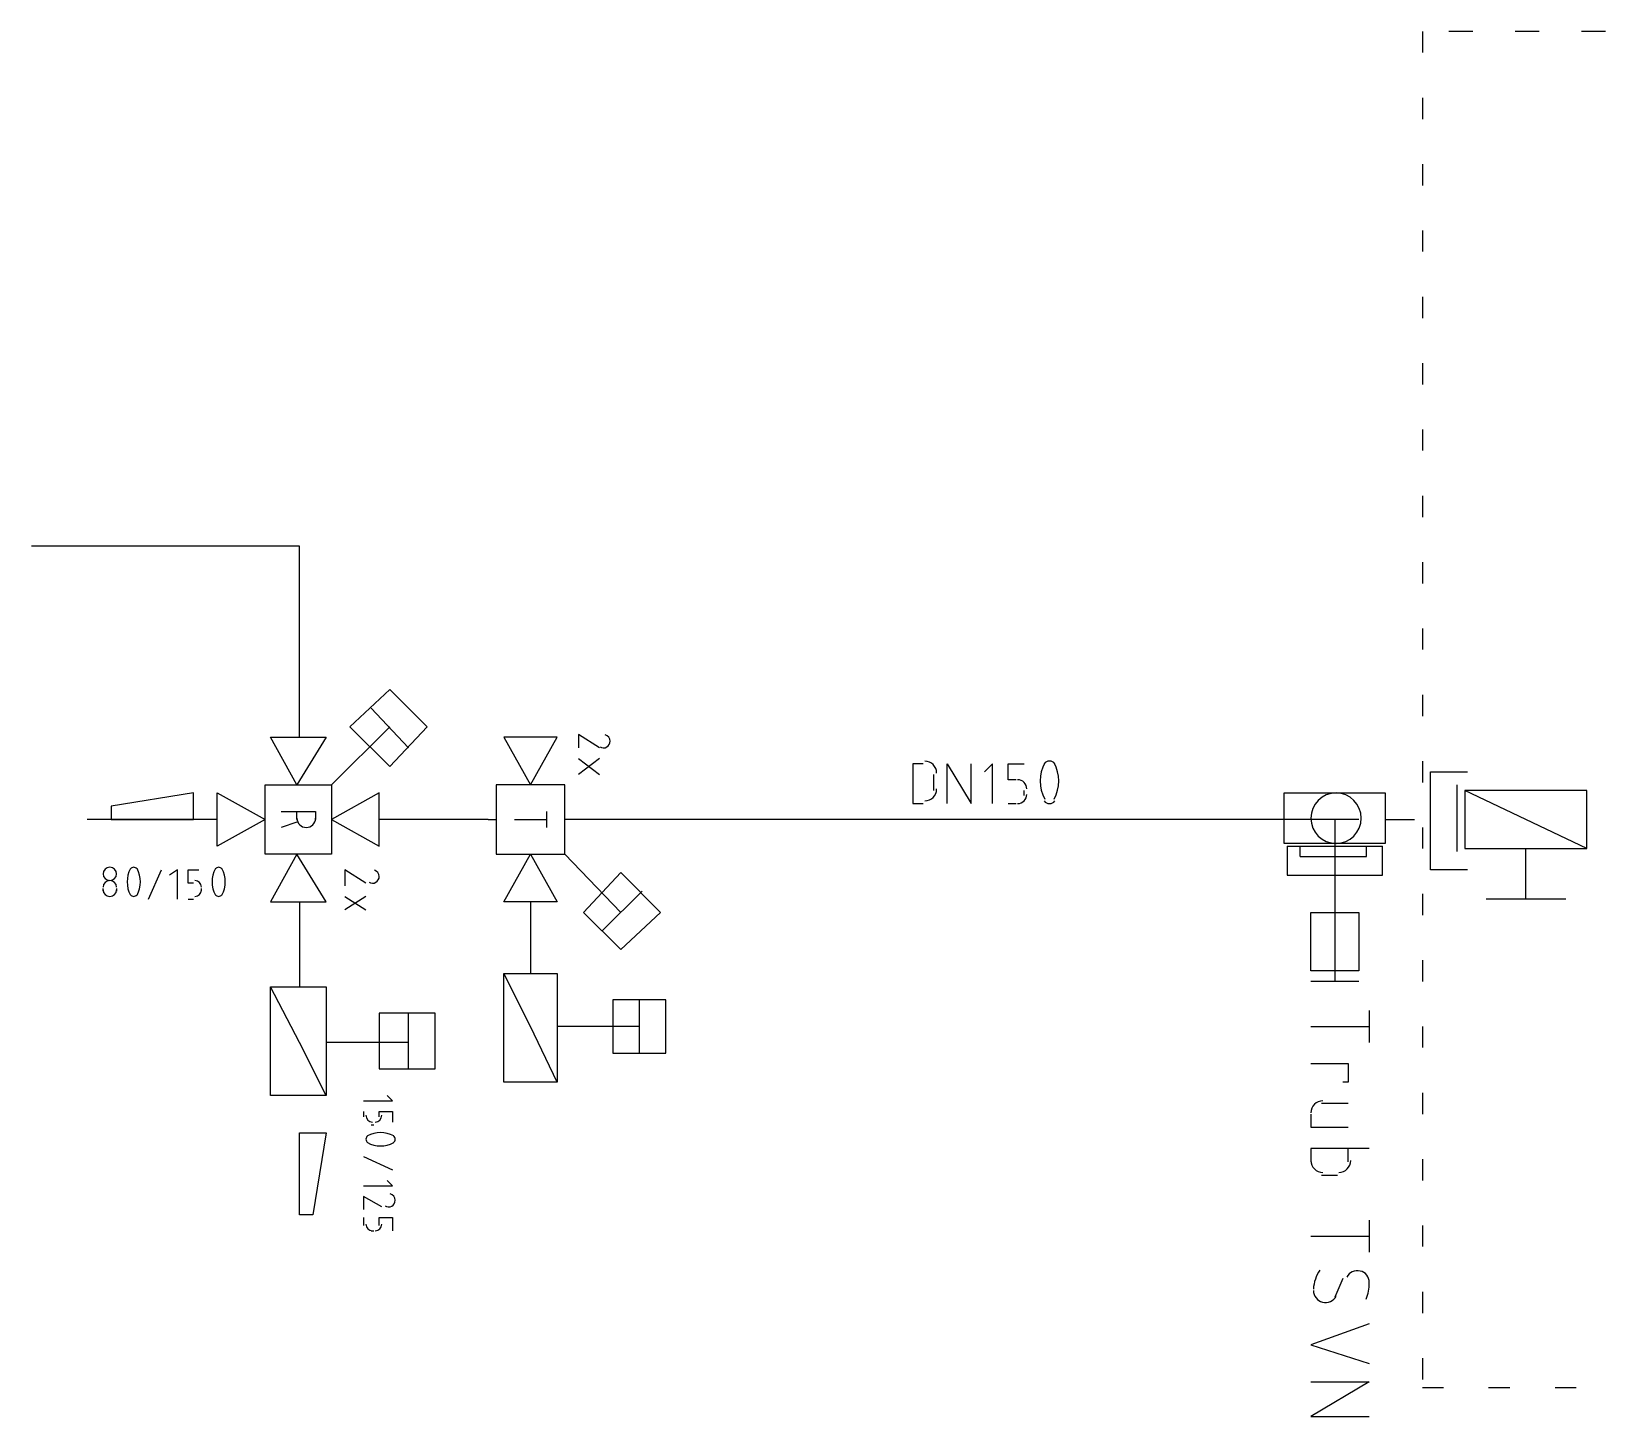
# Model space of a CAD drawing. Header units: millimetres. Extents: x 0 to 33.1, y 1.5 to 45.3.
# Drawn here: x 26.449 to 27.438, y 15.786 to 16.656 of the extents above; entities that cross this region are included whole.
import ezdxf

# ---------------------------------------------------------------- set-up
doc = ezdxf.new("R2010")
doc.units = ezdxf.units.MM
doc.header["$MEASUREMENT"] = 0
doc.layers.get('0').update_dxf_attribs({"linetype": 'CONTINUOUS'})

msp = doc.modelspace()

# ---------------------------------------------------------------- linework, layer by layer
at = {"color": 140, "linetype": 'Continuous'}
for p, q in [((27.3228, 16.6561), (27.3228, 16.6428)), ((27.3544, 16.6561), (27.3394, 16.6561)), ((27.3961, 16.6561), (27.3811, 16.6561)), ((27.4378, 16.6561), (27.4228, 16.6561)), ((27.3228, 16.6144), (27.3228, 16.6011)), ((27.3228, 16.5728), (27.3228, 16.5594)), ((27.3228, 16.5311), (27.3228, 16.5178)), ((27.3228, 16.4894), (27.3228, 16.4761)), ((27.3228, 16.4478), (27.3228, 16.4344)), ((27.3228, 16.4061), (27.3228, 16.3928)), ((27.3228, 16.3644), (27.3228, 16.3511)), ((27.3228, 16.3228), (27.3228, 16.3094)), ((27.3228, 16.2811), (27.3228, 16.2678)), ((27.3228, 16.2394), (27.3228, 16.2261)), ((27.3228, 16.1978), (27.3228, 16.1844)), ((27.3278, 16.1294), (27.3278, 16.1911)), ((27.3278, 16.1911), (27.3511, 16.1911)), ((27.3278, 16.1294), (27.3278, 16.1911)), ((27.3278, 16.1911), (27.3511, 16.1911)), ((27.3278, 16.1294), (27.3278, 16.1911)), ((27.3278, 16.1911), (27.3511, 16.1911)), ((27.3278, 16.1294), (27.3278, 16.1911)), ((27.3278, 16.1911), (27.3511, 16.1911)), ((27.3278, 16.1294), (27.3278, 16.1911)), ((27.3278, 16.1911), (27.3511, 16.1911)), ((27.3444, 16.1828), (27.3444, 16.1411)), ((27.3444, 16.1828), (27.3444, 16.1411)), ((27.3444, 16.1828), (27.3444, 16.1411)), ((27.3444, 16.1828), (27.3444, 16.1411)), ((27.3444, 16.1828), (27.3444, 16.1411)), ((27.4261, 16.1794), (27.3494, 16.1794)), ((27.3494, 16.1794), (27.3494, 16.1428)), ((27.4261, 16.1428), (27.3494, 16.1794)), ((27.4261, 16.1794), (27.3494, 16.1794)), ((27.3494, 16.1794), (27.3494, 16.1428)), ((27.4261, 16.1428), (27.3494, 16.1794)), ((27.4261, 16.1428), (27.4261, 16.1794)), ((27.4261, 16.1428), (27.4261, 16.1794)), ((27.3228, 16.1561), (27.3228, 16.1428)), ((27.3494, 16.1428), (27.4261, 16.1428)), ((27.3494, 16.1428), (27.4261, 16.1428)), ((27.3878, 16.1111), (27.3878, 16.1428)), ((27.3878, 16.1111), (27.3878, 16.1428)), ((27.3511, 16.1294), (27.3278, 16.1294)), ((27.3511, 16.1294), (27.3278, 16.1294)), ((27.3511, 16.1294), (27.3278, 16.1294)), ((27.3511, 16.1294), (27.3278, 16.1294)), ((27.3511, 16.1294), (27.3278, 16.1294)), ((27.3228, 16.1144), (27.3228, 16.1011)), ((27.4128, 16.1111), (27.3628, 16.1111)), ((27.4128, 16.1111), (27.3628, 16.1111)), ((27.4128, 16.1111), (27.3878, 16.1111)), ((27.4128, 16.1111), (27.3878, 16.1111)), ((27.3228, 16.0728), (27.3228, 16.0594)), ((27.3228, 16.0311), (27.3228, 16.0178)), ((27.3228, 15.9894), (27.3228, 15.9761)), ((27.3228, 15.9478), (27.3228, 15.9344)), ((27.3228, 15.9061), (27.3228, 15.8928)), ((27.3228, 15.8644), (27.3228, 15.8511)), ((27.3228, 15.8228), (27.3228, 15.8094)), ((27.3228, 15.8044), (27.3361, 15.8044)), ((27.3644, 15.8044), (27.3778, 15.8044)), ((27.4061, 15.8044), (27.4194, 15.8044))]:
    msp.add_line(p, q, dxfattribs=at)
at = {"color": 7, "linetype": 'Continuous'}
for p, q in [((26.6178, 16.3328), (26.4494, 16.3328)), ((26.6178, 16.2128), (26.6178, 16.3328)), ((26.5661, 16.1611), (26.4844, 16.1611)), ((26.7361, 16.1611), (26.6678, 16.1611)), ((26.9461, 16.1611), (26.7878, 16.1611)), ((27.2744, 16.1611), (26.9461, 16.1611)), ((26.6178, 16.1094), (26.6178, 16.0561)), ((26.6178, 16.1094), (26.6178, 16.0561)), ((26.6178, 16.1094), (26.6178, 16.0561)), ((26.7628, 16.1094), (26.7628, 16.0644)), ((26.6178, 16.0561), (26.6178, 16.0561))]:
    msp.add_line(p, q, dxfattribs=at)
at = {"color": 0, "linetype": 'Continuous'}
for p, q in [((26.6744, 16.2428), (26.6494, 16.2194)), ((26.6978, 16.2194), (26.6744, 16.2428)), ((26.6861, 16.2061), (26.6628, 16.2311)), ((26.6161, 16.1828), (26.5994, 16.2128)), ((26.5994, 16.2128), (26.6344, 16.2128)), ((26.6344, 16.2128), (26.6161, 16.1828)), ((26.6744, 16.2194), (26.6378, 16.1828)), ((26.6494, 16.2194), (26.6744, 16.1944)), ((26.6744, 16.1944), (26.6978, 16.2194)), ((26.7794, 16.2128), (26.7461, 16.2128)), ((26.7461, 16.2128), (26.7628, 16.1828)), ((26.7628, 16.1828), (26.7794, 16.2128)), ((26.8061, 16.2061), (26.7928, 16.2144)), ((26.7928, 16.2144), (26.7928, 16.2061)), ((26.7928, 16.1994), (26.8061, 16.1894)), ((26.8061, 16.1994), (26.7928, 16.1894)), ((27.0094, 16.1961), (27.0028, 16.1961)), ((27.0028, 16.1961), (27.0028, 16.1711)), ((27.0244, 16.1711), (27.0244, 16.1961)), ((27.0244, 16.1961), (27.0394, 16.1711)), ((27.0394, 16.1711), (27.0394, 16.1961)), ((27.0528, 16.1961), (27.0478, 16.1911)), ((27.0528, 16.1711), (27.0528, 16.1961)), ((27.0628, 16.1861), (27.0628, 16.1961)), ((27.0628, 16.1961), (27.0728, 16.1961)), ((26.5961, 16.1394), (26.5961, 16.1828)), ((26.5961, 16.1828), (26.6378, 16.1828)), ((26.6378, 16.1828), (26.6378, 16.1394)), ((26.7411, 16.1828), (26.7411, 16.1394)), ((26.7844, 16.1828), (26.7411, 16.1828)), ((26.7844, 16.1394), (26.7844, 16.1828)), ((27.0161, 16.1794), (27.0161, 16.1894)), ((27.0678, 16.1861), (27.0628, 16.1861)), ((26.5511, 16.1778), (26.4994, 16.1694)), ((26.5511, 16.1611), (26.5511, 16.1778)), ((26.5661, 16.1444), (26.5661, 16.1778)), ((26.5661, 16.1778), (26.5961, 16.1611)), ((26.6678, 16.1778), (26.6378, 16.1611)), ((26.6678, 16.1444), (26.6678, 16.1778)), ((27.0028, 16.1711), (27.0094, 16.1711)), ((27.0628, 16.1711), (27.0678, 16.1711)), ((27.0728, 16.1761), (27.0728, 16.1794)), ((27.2361, 16.1461), (27.2361, 16.1778)), ((27.2361, 16.1778), (27.2994, 16.1778)), ((27.2994, 16.1778), (27.2994, 16.1461)), ((26.4994, 16.1694), (26.4994, 16.1611)), ((26.4994, 16.1611), (26.5511, 16.1611)), ((26.5961, 16.1611), (26.5661, 16.1444)), ((26.6061, 16.1661), (26.6278, 16.1661)), ((26.6161, 16.1611), (26.6161, 16.1661)), ((26.6278, 16.1661), (26.6278, 16.1611)), ((26.6378, 16.1611), (26.6678, 16.1444)), ((26.7361, 16.1611), (26.7411, 16.1611)), ((26.7528, 16.1611), (26.7728, 16.1611)), ((26.7728, 16.1661), (26.7728, 16.1561)), ((26.7878, 16.1611), (26.7844, 16.1611)), ((27.2678, 16.1611), (27.2678, 16.0594)), ((27.2994, 16.1611), (27.3178, 16.1611)), ((27.2994, 16.1611), (27.3178, 16.1611)), ((27.2994, 16.1611), (27.3178, 16.1611)), ((27.2994, 16.1611), (27.3178, 16.1611)), ((27.2994, 16.1611), (27.3178, 16.1611)), ((26.6161, 16.1594), (26.6061, 16.1561)), ((27.2994, 16.1461), (27.2361, 16.1461)), ((27.2378, 16.1444), (27.2378, 16.1261)), ((27.2378, 16.1444), (27.2978, 16.1444)), ((27.2461, 16.1378), (27.2461, 16.1444)), ((27.2878, 16.1378), (27.2878, 16.1444)), ((27.2978, 16.1261), (27.2978, 16.1444)), ((26.6378, 16.1394), (26.5961, 16.1394)), ((26.6161, 16.1394), (26.5994, 16.1094)), ((26.6344, 16.1094), (26.6161, 16.1394)), ((26.7411, 16.1394), (26.7844, 16.1394)), ((26.7461, 16.1094), (26.7628, 16.1394)), ((26.7628, 16.1394), (26.7794, 16.1094)), ((26.8194, 16.1028), (26.7844, 16.1394)), ((27.2461, 16.1378), (27.2678, 16.1378)), ((27.2678, 16.1378), (27.2878, 16.1378)), ((26.5228, 16.1111), (26.5311, 16.1294)), ((26.5411, 16.1294), (26.5361, 16.1261)), ((26.5411, 16.1111), (26.5411, 16.1294)), ((26.5478, 16.1211), (26.5478, 16.1294)), ((26.5478, 16.1294), (26.5544, 16.1294)), ((26.5511, 16.1211), (26.5478, 16.1211)), ((26.6594, 16.1211), (26.6461, 16.1294)), ((26.6461, 16.1294), (26.6461, 16.1194)), ((26.7961, 16.1028), (26.8194, 16.1278)), ((26.8194, 16.1278), (26.8444, 16.1028)), ((27.2378, 16.1261), (27.2678, 16.1261)), ((27.2678, 16.1261), (27.2978, 16.1261)), ((26.4944, 16.1161), (26.4944, 16.1178)), ((26.5028, 16.1178), (26.5028, 16.1161)), ((26.5478, 16.1111), (26.5511, 16.1111)), ((26.5561, 16.1161), (26.5561, 16.1178)), ((26.6461, 16.1128), (26.6594, 16.1044)), ((26.6594, 16.1128), (26.6461, 16.1044)), ((26.8328, 16.1161), (26.8078, 16.0911)), ((26.5994, 16.1094), (26.6344, 16.1094)), ((26.7794, 16.1094), (26.7461, 16.1094)), ((26.8194, 16.0794), (26.7961, 16.1028)), ((26.8444, 16.1028), (26.8194, 16.0794)), ((27.2528, 16.0661), (27.2528, 16.1028)), ((27.2528, 16.1028), (27.2828, 16.1028)), ((27.2828, 16.1028), (27.2828, 16.0661)), ((26.7628, 16.0311), (26.7461, 16.0644)), ((26.7461, 15.9961), (26.7461, 16.0644)), ((26.7461, 16.0644), (26.7794, 16.0644)), ((26.7794, 16.0644), (26.7794, 15.9961)), ((27.2828, 16.0661), (27.2528, 16.0661)), ((26.6178, 16.0211), (26.5994, 16.0561)), ((26.5994, 15.9878), (26.5994, 16.0561)), ((26.5994, 16.0561), (26.6344, 16.0561)), ((26.6344, 16.0561), (26.6344, 15.9878)), ((27.2828, 16.0594), (27.2528, 16.0594)), ((26.8478, 16.0478), (26.8144, 16.0478)), ((26.8144, 16.0478), (26.8144, 16.0144)), ((26.8311, 16.0144), (26.8311, 16.0478)), ((26.8478, 16.0144), (26.8478, 16.0478)), ((26.7028, 16.0394), (26.6678, 16.0394)), ((26.6678, 16.0394), (26.6678, 16.0044)), ((26.6861, 16.0044), (26.6861, 16.0394)), ((26.7028, 16.0044), (26.7028, 16.0394)), ((27.2894, 16.0411), (27.2894, 16.0211)), ((26.7794, 15.9961), (26.7628, 16.0311)), ((26.8311, 16.0311), (26.7794, 16.0311)), ((27.2528, 16.0311), (27.2894, 16.0311)), ((26.6344, 15.9878), (26.6178, 16.0211)), ((26.6861, 16.0211), (26.6344, 16.0211)), ((26.8144, 16.0144), (26.8478, 16.0144)), ((26.6678, 16.0044), (26.7028, 16.0044)), ((27.2528, 16.0078), (27.2761, 16.0078)), ((27.2761, 16.0078), (27.2761, 15.9961)), ((26.7794, 15.9961), (26.7461, 15.9961)), ((27.2761, 15.9961), (27.2728, 15.9961)), ((26.6344, 15.9878), (26.5994, 15.9878)), ((26.6578, 15.9844), (26.6761, 15.9844)), ((26.6761, 15.9844), (26.6728, 15.9878)), ((27.2761, 15.9828), (27.2594, 15.9828)), ((26.6578, 15.9778), (26.6578, 15.9744)), ((26.6678, 15.9744), (26.6678, 15.9778)), ((26.6678, 15.9778), (26.6761, 15.9778)), ((26.6761, 15.9778), (26.6761, 15.9711)), ((27.2528, 15.9761), (27.2528, 15.9678)), ((26.6178, 15.9128), (26.6178, 15.9644)), ((26.6178, 15.9644), (26.6344, 15.9644)), ((26.6344, 15.9644), (26.6261, 15.9128)), ((26.6628, 15.9694), (26.6644, 15.9694)), ((27.2528, 15.9678), (27.2761, 15.9678)), ((27.2894, 15.9544), (27.2528, 15.9544)), ((27.2528, 15.9544), (27.2528, 15.9461)), ((27.2761, 15.9461), (27.2761, 15.9544)), ((26.6578, 15.9494), (26.6761, 15.9411)), ((26.6761, 15.9311), (26.6728, 15.9344)), ((27.2594, 15.9378), (27.2694, 15.9378)), ((26.6578, 15.9311), (26.6761, 15.9311)), ((26.6694, 15.9178), (26.6578, 15.9244)), ((26.6578, 15.9244), (26.6578, 15.9161)), ((26.6261, 15.9128), (26.6178, 15.9128)), ((26.6578, 15.9111), (26.6578, 15.9061)), ((26.6678, 15.9061), (26.6678, 15.9111)), ((26.6678, 15.9111), (26.6761, 15.9111)), ((26.6761, 15.9111), (26.6761, 15.9028)), ((27.2894, 15.9094), (27.2894, 15.8894)), ((26.6628, 15.9028), (26.6644, 15.9028)), ((27.2528, 15.8994), (27.2894, 15.8994)), ((27.2728, 15.8728), (27.2678, 15.8611)), ((27.2894, 15.8444), (27.2528, 15.8311)), ((27.2528, 15.8311), (27.2894, 15.8194)), ((27.2528, 15.8078), (27.2894, 15.8078)), ((27.2894, 15.8078), (27.2528, 15.7861)), ((27.2528, 15.7861), (27.2894, 15.7861))]:
    msp.add_line(p, q, dxfattribs=at)
at = {"color": 142, "linetype": 'Continuous'}
msp.add_line((27.2828, 16.1611), (27.2444, 16.1611), dxfattribs=at)
at = {"color": 0, "linetype": 'Continuous'}
for points in [[(26.8128, 16.2103), (26.8128, 16.2121), (26.8115, 16.2138), (26.8097, 16.2143)], [(26.8107, 16.2067), (26.8119, 16.2074), (26.8128, 16.2088), (26.8128, 16.2103)], [(26.8064, 16.2068), (26.8076, 16.206), (26.8093, 16.2058), (26.8107, 16.2067)], [(27.0178, 16.1903), (27.0178, 16.1944), (27.0144, 16.1978), (27.0103, 16.1978)], [(27.0857, 16.1967), (27.0818, 16.1896), (27.0818, 16.181), (27.0857, 16.1739)], [(27.0886, 16.1978), (27.0874, 16.1978), (27.0861, 16.1972), (27.0853, 16.1961)], [(27.0919, 16.1961), (27.0912, 16.1972), (27.09, 16.1978), (27.0886, 16.1978)], [(27.0915, 16.1739), (27.0954, 16.181), (27.0954, 16.1896), (27.0915, 16.1967)], [(27.0103, 16.1728), (27.0144, 16.1728), (27.0178, 16.1761), (27.0178, 16.1803)], [(27.0744, 16.1803), (27.0744, 16.1835), (27.0718, 16.1861), (27.0686, 16.1861)], [(27.0686, 16.1711), (27.0718, 16.1711), (27.0744, 16.1738), (27.0744, 16.1769)], [(27.0853, 16.1728), (27.0861, 16.1717), (27.0874, 16.1711), (27.0886, 16.1711)], [(27.0886, 16.1711), (27.09, 16.1711), (27.0912, 16.1717), (27.0919, 16.1728)], [(27.2686, 16.1778), (27.2599, 16.1778), (27.2528, 16.1707), (27.2528, 16.1619)], [(27.2844, 16.1619), (27.2844, 16.1707), (27.2774, 16.1778), (27.2686, 16.1778)], [(26.6161, 16.1619), (26.6161, 16.1588), (26.6188, 16.1561), (26.6219, 16.1561)], [(26.6219, 16.1561), (26.6251, 16.1561), (26.6278, 16.1588), (26.6278, 16.1619)], [(27.2528, 16.1619), (27.2528, 16.1532), (27.2599, 16.1461), (27.2686, 16.1461)], [(27.2686, 16.1461), (27.2774, 16.1461), (27.2844, 16.1532), (27.2844, 16.1619)], [(26.4986, 16.1311), (26.4962, 16.1311), (26.4944, 16.1292), (26.4944, 16.1269)], [(26.5028, 16.1269), (26.5028, 16.1292), (26.501, 16.1311), (26.4986, 16.1311)], [(26.5136, 16.1311), (26.5128, 16.1311), (26.5121, 16.1307), (26.5117, 16.1301)], [(26.5157, 16.1301), (26.5151, 16.1307), (26.5144, 16.1311), (26.5136, 16.1311)], [(26.5669, 16.1311), (26.5661, 16.1311), (26.5654, 16.1307), (26.565, 16.1301)], [(26.5689, 16.1301), (26.5685, 16.1307), (26.5678, 16.1311), (26.5669, 16.1311)], [(26.4944, 16.1269), (26.4944, 16.1246), (26.4962, 16.1228), (26.4986, 16.1228)], [(26.4986, 16.1228), (26.4962, 16.1228), (26.4944, 16.121), (26.4944, 16.1186)], [(26.4986, 16.1228), (26.501, 16.1228), (26.5028, 16.1246), (26.5028, 16.1269)], [(26.5028, 16.1186), (26.5028, 16.121), (26.501, 16.1228), (26.4986, 16.1228)], [(26.5115, 16.1303), (26.5088, 16.125), (26.5088, 16.1188), (26.5115, 16.1136)], [(26.5157, 16.1136), (26.5185, 16.1188), (26.5185, 16.125), (26.5157, 16.1303)], [(26.5561, 16.1186), (26.5561, 16.121), (26.5543, 16.1228), (26.5519, 16.1228)], [(26.5649, 16.1303), (26.5621, 16.125), (26.5621, 16.1188), (26.5649, 16.1136)], [(26.569, 16.1136), (26.5718, 16.1188), (26.5718, 16.125), (26.569, 16.1303)], [(26.6614, 16.1218), (26.6626, 16.121), (26.6643, 16.1208), (26.6657, 16.1217)], [(26.6678, 16.1253), (26.6678, 16.1271), (26.6665, 16.1288), (26.6647, 16.1293)], [(26.6657, 16.1217), (26.6669, 16.1224), (26.6678, 16.1238), (26.6678, 16.1253)], [(26.4944, 16.1169), (26.4944, 16.1146), (26.4962, 16.1128), (26.4986, 16.1128)], [(26.4986, 16.1128), (26.501, 16.1128), (26.5028, 16.1146), (26.5028, 16.1169)], [(26.5117, 16.1137), (26.5121, 16.1132), (26.5128, 16.1128), (26.5136, 16.1128)], [(26.5136, 16.1128), (26.5144, 16.1128), (26.5151, 16.1132), (26.5157, 16.1137)], [(26.5519, 16.1128), (26.5543, 16.1128), (26.5561, 16.1146), (26.5561, 16.1169)], [(26.565, 16.1137), (26.5654, 16.1132), (26.5661, 16.1128), (26.5669, 16.1128)], [(26.5669, 16.1128), (26.5678, 16.1128), (26.5685, 16.1132), (26.5689, 16.1137)], [(27.2603, 15.9844), (27.2561, 15.9844), (27.2528, 15.9811), (27.2528, 15.9769)], [(26.6594, 15.9753), (26.6594, 15.9729), (26.6612, 15.9711), (26.6636, 15.9711)], [(26.6653, 15.9711), (26.6676, 15.9711), (26.6694, 15.9729), (26.6694, 15.9753)], [(26.6769, 15.9624), (26.6717, 15.9651), (26.6654, 15.9651), (26.6603, 15.9624)], [(26.6604, 15.9624), (26.6599, 15.9618), (26.6594, 15.9611), (26.6594, 15.9603)], [(26.6594, 15.9603), (26.6594, 15.9594), (26.6599, 15.9588), (26.6604, 15.9583)], [(26.6603, 15.9582), (26.6654, 15.9554), (26.6717, 15.9554), (26.6769, 15.9582)], [(26.6778, 15.9603), (26.6778, 15.9611), (26.6774, 15.9618), (26.6768, 15.9624)], [(26.6768, 15.9583), (26.6774, 15.9588), (26.6778, 15.9594), (26.6778, 15.9603)], [(27.2528, 15.9469), (27.2528, 15.9428), (27.2561, 15.9394), (27.2603, 15.9394)], [(27.2703, 15.9394), (27.2744, 15.9394), (27.2778, 15.9428), (27.2778, 15.9469)], [(26.6778, 15.9219), (26.6778, 15.9238), (26.6765, 15.9254), (26.6747, 15.926)], [(26.6714, 15.9185), (26.6726, 15.9176), (26.6743, 15.9176), (26.6756, 15.9183)], [(26.6756, 15.9183), (26.6769, 15.919), (26.6778, 15.9204), (26.6778, 15.9219)], [(26.6594, 15.9069), (26.6594, 15.9046), (26.6612, 15.9028), (26.6636, 15.9028)], [(26.6653, 15.9028), (26.6676, 15.9028), (26.6694, 15.9046), (26.6694, 15.9069)], [(27.2585, 15.8781), (27.256, 15.8746), (27.2546, 15.8704), (27.2544, 15.8661)], [(27.2838, 15.8775), (27.2803, 15.8783), (27.2768, 15.8768), (27.2753, 15.8736)], [(27.2894, 15.8703), (27.2894, 15.8738), (27.2871, 15.8768), (27.2838, 15.8775)], [(27.2544, 15.8653), (27.2544, 15.8618), (27.2568, 15.8587), (27.2601, 15.8579)], [(27.2875, 15.8599), (27.2888, 15.8631), (27.2894, 15.8665), (27.2894, 15.87)], [(27.2601, 15.8579), (27.2636, 15.8572), (27.2671, 15.8587), (27.2686, 15.8618)]]:
    msp.add_open_spline(points, degree=3, dxfattribs=at)

doc.saveas('drawing.dxf')
